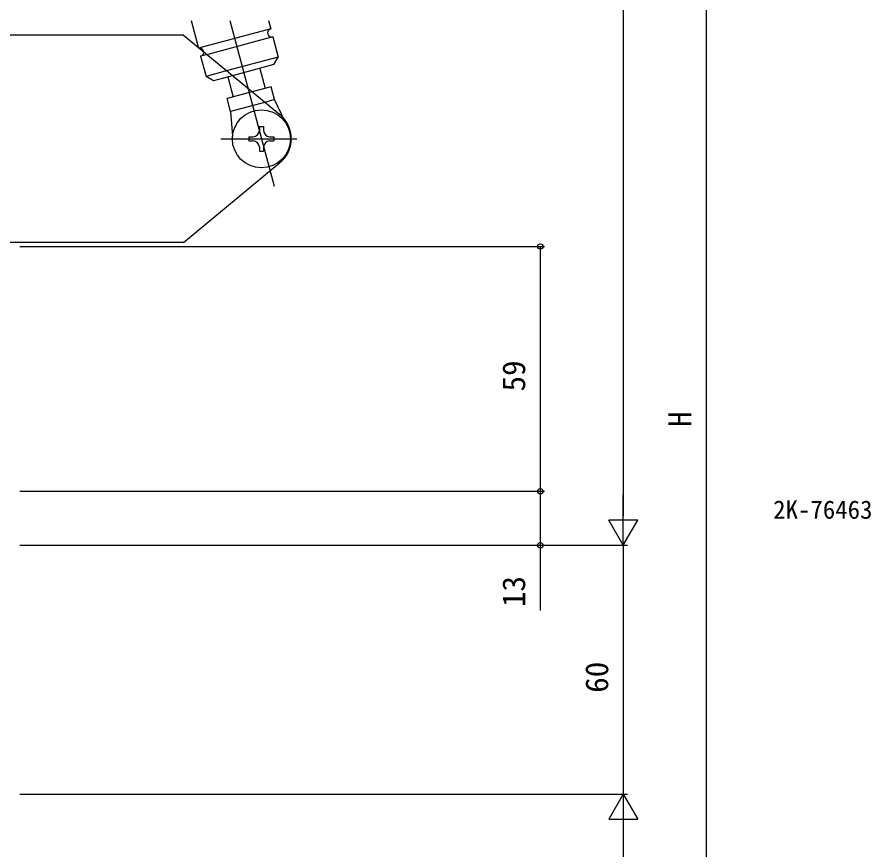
# Model space of a CAD drawing. Units: millimetres, scale not verified. Extents: x -438 to 438, y -344 to 341.
# Drawn here: x -281.2 to -75.4, y -135 to 65.7 of the extents above; entities that cross this region are included whole.
import ezdxf
from ezdxf.enums import TextEntityAlignment as Align

# ---------------------------------------------------------------- set-up
doc = ezdxf.new("R2010")
doc.units = ezdxf.units.MM
doc.header["$LTSCALE"] = 2
doc.layers.add('0-4_YKK_13', color=4, linetype='Continuous')
doc.layers.add('0-6_YKK_D', color=6, linetype='Continuous')
doc.styles.add('ＭＳ ゴシック', font='')
doc.styles.get('ＭＳ ゴシック').set_extended_font_data('MS Gothic')

msp = doc.modelspace()

# ---------------------------------------------------------------- linework, layer by layer
at = {"layer": '0-4_YKK_13'}
for p, q in [((-239.262, 64.899), (-237.461, 58.178)), ((-229.944, 64.899), (-219.24, 24.948)), ((-220.627, 64.899), (-220.074, 62.837)), ((-220.074, 62.837), (-237.461, 58.178)), ((-241.096, 61.36), (-302.596, 61.36)), ((-241.096, 61.36), (-237.909, 58.733)), ((-219.557, 60.905), (-235.177, 56.72)), ((-237.909, 58.733), (-217.952, 42.291)), ((-235.177, 56.72), (-236.943, 56.247)), ((-236.943, 56.247), (-235.649, 51.417)), ((-219.323, 54.239), (-218.263, 56.076)), ((-219.323, 54.239), (-229.024, 51.639)), ((-230.444, 52.812), (-235.649, 51.417)), ((-229.024, 51.639), (-233.812, 50.356)), ((-222.704, 53.333), (-221.41, 48.503)), ((-233.812, 50.356), (-235.649, 51.417)), ((-230.431, 51.262), (-229.137, 46.433)), ((-224.29, 47.731), (-230.586, 46.044)), ((-219.961, 48.891), (-224.29, 47.731)), ((-219.133, 45.8), (-219.961, 48.891)), ((-229.758, 42.953), (-230.586, 46.044)), ((-219.133, 45.8), (-221.261, 45.23)), ((-216.598, 40.423), (-219.133, 45.8)), ((-221.261, 45.23), (-229.758, 42.953)), ((-229.758, 42.953), (-229.265, 37.029)), ((-222.797, 39.36), (-222.797, 38.36)), ((-222.797, 39.36), (-221.797, 39.36)), ((-221.797, 39.36), (-221.797, 38.36)), ((-232.109, 36.36), (-213.768, 36.36)), ((-225.297, 36.86), (-224.297, 36.86)), ((-225.297, 36.86), (-225.297, 35.86)), ((-225.297, 35.86), (-224.297, 35.86)), ((-220.297, 35.86), (-219.297, 35.86)), ((-222.797, 34.36), (-222.797, 33.36)), ((-222.797, 33.36), (-221.797, 33.36)), ((-221.797, 34.36), (-221.797, 33.36)), ((-241.096, 11.36), (-217.993, 30.481)), ((-241.096, 11.36), (-302.596, 11.36))]:
    msp.add_line(p, q, dxfattribs=at)
for points in [[(-219.557, 60.905), (-218.263, 56.076), (-230.444, 52.812)], [(-220.297, 36.86), (-219.297, 36.86), (-219.297, 35.86)]]:
    msp.add_lwpolyline(points, dxfattribs=at)
msp.add_circle((-222.297, 36.36), 7, dxfattribs=at)
for centre, radius, start, end in [((-219.816, 61.871), 1, 105, 285), ((-237.202, 57.212), 1, 285, 105), ((-222.596, 36.402), 7.5, 307.86821, 51.73849), ((-224.297, 38.36), 1.5, 270, 360), ((-224.297, 38.36), 1.5, 270, 360), ((-220.297, 38.36), 1.5, 180, 270), ((-224.297, 34.36), 1.5, 360, 90), ((-224.297, 34.36), 1.5, 360, 90), ((-220.297, 34.36), 1.5, 90, 180)]:
    msp.add_arc(centre, radius, start, end, dxfattribs=at)
at = {"layer": '0-6_YKK_D'}
for p, q in [((-135.097, 199.4), (-135.097, -54.602)), ((-115.097, 199.4), (-115.097, -258.602)), ((-280.5, 10.398), (-154.097, 10.398)), ((-155.097, 10.398), (-155.097, -48.602)), ((-280.5, -48.602), (-154.097, -48.602)), ((-280.5, -48.602), (-154.097, -48.602)), ((-135.097, -61.602), (-135.097, -49.477)), ((-135.097, -61.602), (-138.597, -55.539)), ((-131.597, -55.539), (-138.597, -55.539)), ((-135.097, -61.602), (-131.597, -55.539)), ((-280.5, -61.602), (-154.097, -61.602)), ((-280.5, -61.602), (-134.097, -61.602)), ((-280.5, -61.602), (-134.097, -61.602)), ((-135.097, -61.602), (-135.097, -121.602)), ((-280.5, -121.602), (-134.097, -121.602)), ((-135.096, -121.6), (-138.596, -127.662)), ((-135.096, -121.6), (-131.596, -127.662)), ((-135.096, -121.6), (-135.096, -133.724)), ((-138.596, -127.662), (-131.596, -127.662)), ((-135.096, -128.6), (-135.095, -258.6))]:
    msp.add_line(p, q, dxfattribs=at)
msp.add_lwpolyline([(-155.097, -48.602), (-155.097, -61.602), (-155.097, -77.356)], dxfattribs=at)
for centre in [(-155.097, 10.398), (-155.097, -48.602), (-155.097, -48.602), (-155.097, -61.602)]:
    msp.add_circle(centre, 0.637, dxfattribs=at)

# ---------------------------------------------------------------- texts
at = {"layer": '0-6_YKK_D', "style": 'ＭＳ ゴシック'}
for s, p in [('59', (-157.097, -24.535)), ('H', (-117.097, -33.095)), ('13', (-157.097, -76.507)), ('60', (-137.097, -97.163))]:
    msp.add_text(s, height=5.499, rotation=90, dxfattribs=at).set_placement(p, align=Align.BOTTOM_LEFT)
msp.add_text('2K-76463', height=4.399, dxfattribs=at).set_placement((-98.998, -56.535), align=Align.BOTTOM_LEFT)

doc.saveas('drawing.dxf')
